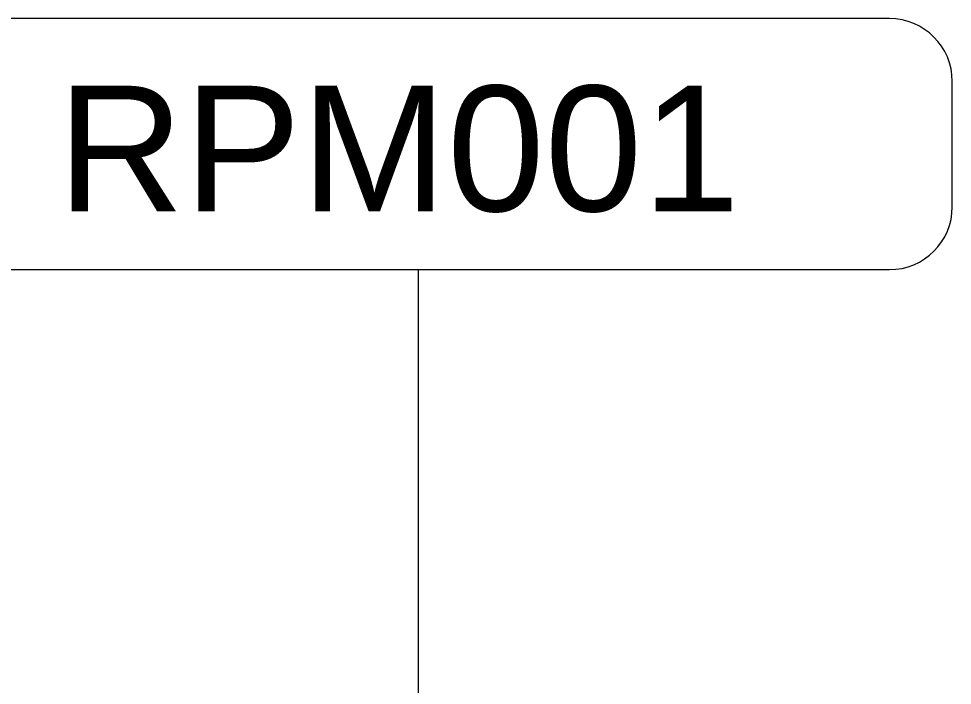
# Model space of a CAD drawing. Header units: millimetres. Extents: x -2361666 to -2009843, y -375 to 29863.
# Drawn here: x -2179252 to -2176278, y 17804 to 19929 of the extents above; entities that cross this region are included whole.
import ezdxf

# ---------------------------------------------------------------- set-up
doc = ezdxf.new("R2010")
doc.units = ezdxf.units.MM
doc.layers.add('A-ROOF-IDEN', color=132, linetype='Continuous', lineweight=5)
doc.styles.add('Arial_2', font='arial.ttf', dxfattribs={"height": 400})

# ---------------------------------------------------------------- blocks, each defined once
blk = doc.blocks.new('Roof Tag - Roof Tag 17W-1080807-SOUTH EAST - PART A')
at = {"layer": 'A-ROOF-IDEN'}
for p, q in [((-985096.9, 19928.8), (-988096.9, 19928.8)), ((-984896.9, 19328.8), (-984896.9, 19728.8)), ((-988096.9, 19128.8), (-985096.9, 19128.8))]:
    blk.add_line(p, q, dxfattribs=at)
for centre, start, end in [((-985096.9, 19728.8), 0, 90), ((-985096.9, 19328.8), 270, 0)]:
    blk.add_arc(centre, 200, start, end, dxfattribs=at)

msp = doc.modelspace()

# ---------------------------------------------------------------- linework, layer by layer
at = {"layer": 'A-ROOF-IDEN'}
msp.add_line((-2177977.8, 17187.5), (-2177977.8, 19128.8), dxfattribs=at)

# ---------------------------------------------------------------- block references
msp.add_blockref('Roof Tag - Roof Tag 17W-1080807-SOUTH EAST - PART A', (-1191380.9, 0), dxfattribs=at)

# ---------------------------------------------------------------- next in the draw order: texts
at = {"layer": 'A-ROOF-IDEN', "insert": (-2179128.8, 19715), "char_height": 400, "width": 2677.636, "attachment_point": 1, "style": 'Arial_2', "bg_fill": 3, "box_fill_scale": 1.25, "bg_fill_color": 256, "bg_fill_true_color": 13158600, "bg_fill_transparency": 0}
msp.add_mtext('RPM001', dxfattribs=at)

doc.saveas('drawing.dxf')
